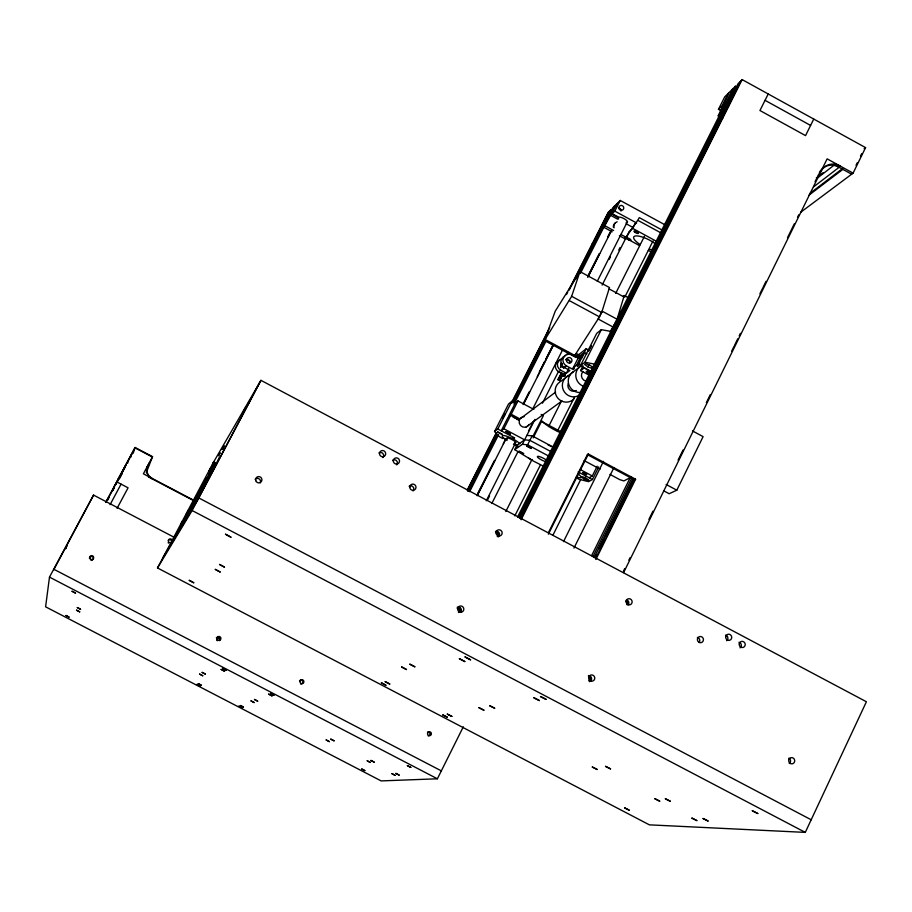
<?xml version="1.0" encoding="UTF-8"?>
<svg xmlns="http://www.w3.org/2000/svg" width="912" height="912" viewBox="0 0 912 912"><rect width="100%" height="100%" fill="white"/><g stroke="black" fill="none" stroke-linecap="round" stroke-linejoin="round"><path stroke-width="1.37" d="M174.306 537.373L93.56 495.091L49.487 577.114L45.6 606.822L381.148 780.911L437.384 778.791L463.307 726.807M93.56 495.091L53.626 569.989L53.74 569.213L441.34 770.879M627.912 297.529L624.23 295.534L616.672 320.614L610.128 331.843M117.044 481.547L116.337 482.995M118.389 478.903L123.348 469.76M118.754 478.8L118.982 478.082L117.728 480.259M601.681 312.52L609.49 287.565L579.975 271.594L555.248 311.152L544.43 340.507L574.104 356.467L599.48 316.886L601.681 312.52L571.653 296.309L579.975 271.594M124.955 467.651L125.799 465.006M127.623 463.205L128.923 459.181M574.104 356.467L576.464 353.548L580.169 355.543M130.576 457.664L131.864 453.697M133.209 453.253L135.113 447.484L152.543 456.65L146.285 472.735M513.205 417.217L517.777 419.338L516.728 419.383M146.205 470.809L149.283 462.851M151.951 478.754L152.099 478.39A9.69 9.553 15 0 1 147.961 465.223L147.824 465.599A9.679 9.542 15 0 0 150.833 478.093M213.659 461.974L157.502 567.959L649.378 824.847L805.285 832.394L866.4 701.75L260.957 380.338L212.815 463.421M112.974 489.972L114 487.738L105.895 502.284M663.879 490.907L669.169 493.734L676.807 490.189L703.106 436.631L692.447 430.909M856.026 165.289L857.269 162.735M860.495 156.146L861.703 153.672M800.645 212.302L853.096 173.132L865.579 147.619L742.151 79.606L738.093 83.619L519.726 518.358M623.42 571.22L624.674 568.666M628.835 560.207L630.089 557.654M648.899 519.418L652.946 511.199M678.072 460.127L683.042 450.026M706.344 402.659L710.357 394.508M731.675 351.166L734.183 346.07M734.616 345.192L737.751 338.808M739.199 335.867L740.453 333.325M759.89 293.812L762.398 288.705M762.888 287.725L766.023 281.341M787.489 237.724L794.295 223.873M797.521 217.33L798.775 214.787M815.032 181.739L816.286 179.185M817.585 176.54L818.839 173.998M819.432 172.801L820.72 170.168M623.637 572.554L827.138 158.859L853.096 173.132M591.592 555.67L630.785 476.497M592.96 556.582L632.107 477.466M594.202 557.528L633.316 478.492M594.704 557.506L595.958 554.952M599.116 548.568L604.166 538.365M605.431 535.811L633.213 479.666M595.513 558.6L634.9 478.982M595.912 559.455L635.573 479.267L588.4 454.062L587.396 454.666L634.478 479.826L635.573 479.267M813.743 119.062L805.547 135.614L759.958 110.523L768.223 93.97M573.956 548.089L613.879 467.719M211.117 470.045L208.506 474.958L209.669 472.804M212.678 468.54L215.392 463.421L212.69 468.529M222.95 448.02L222.061 449.662L224.033 445.957M552.889 535.276L580.853 479.233M584.353 479.21L581.651 477.272L582.54 476.759L586.154 478.196L588.867 480.134L587.955 480.635L584.353 479.21L585.447 476.999M589.255 477.683L592.31 475.973L597.166 466.237M578.311 474.126A10.089 2.086 26.5 0 1 576.749 477.044L575.848 477.546L579.143 479.313L588.571 481.661L592.447 479.53L598.717 466.944M563.525 541.603L603.493 461.335M211.96 466.089L214.388 461.506M185.125 520.478L213.043 467.434L199.01 491.842M548.693 532.141L587.579 454.279M548.374 534.215L588.4 454.062M114.148 488.194L114.467 487.532L114.068 488.182M121.319 475.015L121.649 474.343M176.164 534.888L173.645 539.653L200.298 489.128L199.226 491.18M589.049 375.117L580.648 370.603L583.042 365.86M591.443 371.629L580.42 365.701L584.957 362.224L601.339 329.665L611.473 331.523M587.83 366.863L584.615 364.447L585.686 363.626L589.996 365.233L593.21 367.661L592.116 368.471L587.83 366.863L588.878 364.789M718.451 109.326L724.709 96.889L728.483 93.138L722.201 105.644L718.451 109.326L720.879 110.66M514.801 515.896L540.394 464.983M557.677 430.612L574.309 397.518M624.868 296.97L653.026 240.973M592.116 368.471L593.165 366.396M517.549 517.104L732.712 88.954M518.757 517.56L735.471 86.218L737.158 87.142M562.693 434.511L565.885 428.15M569.088 421.789L572.28 415.427M575.472 409.066L578.664 402.705M581.867 396.344L585.059 389.971M590.178 379.802L591.455 377.249M596.562 367.069L597.839 364.526M602.957 354.346L604.234 351.804M609.341 341.624L610.618 339.082M657.278 246.194L659.832 241.099M661.109 238.556L666.216 228.376M669.419 222.015L672.611 215.654M675.803 209.293L679.007 202.931M682.199 196.57L685.391 190.209M688.594 183.848L691.786 177.487M696.893 167.306L698.17 164.764M703.289 154.584L704.566 152.03M520.866 518.974L740.897 80.837M521.128 519.749L742.151 79.606M186.356 514.208L188.773 509.66L187.735 511.655M543.7 466.306L533.372 461.05L514.721 449.65L516.956 445.25L524.628 439.835L529.872 440.336L550.711 451.451M618.746 250.127L620.035 247.585M491.819 503.481L518.107 451.429M542.48 403.184L558.509 371.446M560.435 367.627L562.362 363.82M566.854 354.939L568.13 352.397M602.125 285.103L628.414 233.05M528.493 431.08L533.463 421.253M514.721 449.65L522.371 444.304L534.956 419.383M619.408 235.741L625.415 239.001C629.451 231.443 635.003 225.013 639.312 217.637L662.614 230.314M628.63 232.081L632.643 228.353L635.105 223.486M578.812 358.439L571.984 354.768A6.384 6.167 51.7 0 0 563.593 357.299A6.384 6.167 51.7 0 0 566.398 365.849L573.226 369.52L574.435 368.596L573.192 367.924L576.532 365.347L577.786 366.02L579.017 365.074L577.752 364.401L578.675 363.683L581.776 365.347L560.914 381.307L557.927 379.711L561.564 372.506M557.927 379.711L561.826 373.042M558.794 379.05L560.002 379.7L561.154 378.811L559.934 378.161L562.373 373.339M560.002 379.7L562.43 374.889M522.371 444.304L527.603 444.817L532.129 435.856L552.957 446.971M559.934 378.161L563.114 375.71L564.346 373.282M532.847 436.529L543.381 415.644L541.158 414.447M533.189 437.897L541.796 420.854L543.164 422.313A20.269 4.469 26.6 0 0 559.147 432.163M563.114 375.71L564.346 376.36L565.565 373.931M561.61 358.781A6.316 6.11 51.7 0 0 560.8 370.249L566.341 373.213L568.792 368.345M573.192 367.924L578.789 356.82L580.032 357.493M576.532 365.347L582.164 354.175L583.406 354.848L581.537 358.564M577.752 364.401L583.395 353.206L584.649 353.879M578.675 363.683L586.211 348.749L588.707 350.094M577.786 366.02L579.656 362.292M505.807 511.529L531.992 459.523M548.602 426.542L561.382 401.177M615.691 293.368L644.442 236.288M580.42 365.701L596.687 333.393L601.339 329.665M467.354 490.599L496.367 433.451M511.769 403.104L548.534 330.68M569.145 290.073L608.965 211.618M467.913 491.374L496.892 434.294M512.989 402.58L545.821 337.873M575.438 279.517L610.858 209.749L612.248 210.512M469.053 490.941L497.382 435.104M514.117 402.112L545.034 341.213M579.804 272.688L612.636 207.982L617.23 203.422M469.623 491.705L498.613 434.579M514.072 404.119L546.277 340.643M580.408 273.372L614.551 206.089M612.203 231.83L603.801 227.27L617.515 203.148L620.228 200.458L665.897 225.31M510.652 415.382L508.018 417.411L501.269 430.726L503.869 428.754L510.652 415.382L519.475 420.09L519.224 420.797A5.369 5.21 53.2 0 0 529.085 424.525M517.982 400.915L515.314 403.036L508.577 416.305L511.21 414.265L517.982 400.915L533.816 409.385M544.43 340.507L571.653 296.309M626.168 222.528A5.21 1.573 26.7 0 0 625.689 219.689A5.21 1.573 26.7 0 0 618.746 217.124L612.123 213.773L614.813 211.128L620.228 200.458M477.66 493.631L494.384 460.617M523.34 403.492L529.12 392.057M539.414 371.754L544.567 361.597M545.843 359.054L552.923 345.089M587.659 276.53L599.241 253.684M607.597 237.177L610.174 232.093M477.535 494.635L494.885 460.378M503.242 443.882L505.818 438.809M523.169 404.552L529.598 391.864M537.316 376.645L553.379 344.918M588.092 276.416L599.663 253.57M608.019 237.086L610.584 232.001M477.181 495.718L506.114 438.581M523.488 404.312L553.709 344.645M587.795 277.362L611.599 230.394M486.29 500.768L515.793 442.411M533.121 408.166L562.624 349.809M597.269 281.306L627.41 221.684M487.635 499.765L489.562 495.946M609.136 259.464L610.424 256.922M122.881 470.797L124.351 467.902M503.595 438.022L502.82 438.592L499.502 436.825L494.555 431.513L508.52 404.005L511.849 401.337L515.428 403.252M494.555 431.513L497.792 429.028L511.849 401.337M467.389 489.71L496.333 432.698M511.769 402.283L549.719 327.533M566.432 294.587L567.72 292.057M569.008 289.526L608.144 212.439L610.858 209.749M65.789 548.431L66.211 547.61M173.725 539.471L174.739 537.533M114.627 486.016C116.918 481.49 111.868 490.987 114.388 486.472M113.384 489.459L112.951 490.28L113.624 489.003M121.022 474.536C123.143 470.216 117.773 480.442 120.726 475.095M119.255 478.538L119.746 477.603M120.407 476.759L120.897 475.836M181.42 523.169C178.296 529.154 184.862 516.637 181.739 522.633M198.862 491.807L197.79 493.859L198.896 491.807M175.07 536.997L175.389 536.381M205.633 479.621C208.916 473.362 201.894 486.598 205.291 480.259M203 486.803C199.489 493.517 206.99 479.37 203.353 486.13M215.825 464.983C212.12 472.097 219.974 457.106 216.292 464.185M197.801 499.559L259.658 382.584M157.502 567.959L192.124 510.515L260.957 380.338M107.605 500.323L109.166 497.405M209.92 469.441C206.728 475.391 213.385 462.943 210.182 468.905M187.416 512.259L186.356 514.22M213.055 464.06L211.972 466.078M213.305 463.524L214.388 461.518M219.176 454.484C216.577 459.329 221.992 449.206 219.37 454.062M209.942 472.199L211.105 470.045M223.144 447.61L224.021 445.957M214.252 464.983C210.661 471.652 218.128 457.699 214.525 464.39M186.356 517.982L182.833 524.537M244.792 409.34C248.782 401.93 240.574 417.251 244.564 409.841M218.367 459.773C214.502 466.933 222.528 451.953 218.652 459.146M248.965 402.283C244.906 409.819 253.274 394.189 249.181 401.793M117.078 508.349L128.068 487.806L116.69 481.832L115.87 484.534L121.752 473.567M152.543 456.65L143.378 473.807L193.697 500.243M185.957 518.939L185.125 520.49M105.678 502.387L135.113 447.484M116.588 482.186L134.976 447.872L151.21 456.41M124.682 467.753L125.525 465.85M121.912 473.271L124.579 468.095M110.067 504.678L121.068 484.135M175.685 535.766L176.164 534.877M120.224 476.714L120.726 475.779M119.426 478.583L119.928 477.66M66.701 546.71L67.1 545.98M66.154 547.964L65.744 548.693M121.171 474.97L121.535 474.308M121.467 474.445L121.809 473.841M162.838 557.882L198.782 497.941L811.19 819.774M518.244 420.318L520.456 418.369A5.369 5.21 53.2 0 1 524.081 416.704M735.471 86.218L728.893 92.75L718.075 116.052L720.07 114.114M597.497 233.404L598.318 232.606M728.129 106.271L729.349 105.085M592.162 243.914L592.971 243.128M721.723 119.039L722.931 117.865M623.078 296.491L624.23 295.534M556.012 363.409L558.03 361.779M561.53 358.963L563.593 357.299M575.153 357.458L586.211 348.749M564.346 376.36L565.508 375.459L558.771 371.845L560.8 370.249M566.341 373.213L569.897 370.466L564.323 367.479L566.398 365.849M577.718 357.664L584.33 352.477L586.826 353.822M819.466 172.721L820.846 171.65A14.729 13.862 52.5 0 1 840.123 165.995L838.709 167.078A14.706 13.851 52.5 0 0 821.495 169.609M816.331 177.908L818.577 176.164M820.811 174.431L823.057 172.687M816.65 178.661L834.56 164.798M813.538 186.914L839.439 167.067M864.12 148.736L865.579 147.619M809.731 193.561L842.54 168.56M808.944 195.157L842.859 169.358M580.648 370.603L584.182 367.924L591.409 371.811M520.684 418.403L555.556 392.16M526.235 426.953L561.963 400.961M511.963 438.433L513.194 437.543L514.3 438.136M507.072 440.485A10.112 2.098 26.8 0 1 502.33 435.651A10.112 2.098 26.8 0 1 510.731 437.828L513.103 439.003L514.664 437.874L497.792 429.028M630.967 477.25L623.888 480.932L619.795 479.655L609.957 474.4M526.885 435.377L532.129 435.856M584.957 362.224L595.034 364.23M216.383 637.534L220.282 639.164M49.487 577.114L437.384 778.791M148.485 476.93L192.614 500.107M192.124 510.515L805.285 832.394M503.869 428.754L524.628 439.835M580.157 469.486L592.31 475.973M527.603 444.817L548.454 455.943M578.162 471.914L592.447 479.53M513.479 444.281L517.891 446.629M666.102 484.454L676.807 490.189M541.66 421.458L561.245 431.935M555.431 429.7L557.608 430.863M511.21 414.265L520.034 418.984M584.125 460.594L600.107 469.144M574.549 355.076L577.011 356.398M545.444 339.64L575.164 355.623M566.341 359.282L570.764 361.654M617.093 319.234L602.114 311.152L598.158 319.006L613.149 327.089M569.441 300.675L599.48 316.886M609.079 288.887L623.831 296.867M638.172 220.499L661.394 233.13M614.813 211.128L636.61 222.984M611.849 214.046L618.119 217.717A5.21 1.573 26.7 0 0 618.769 218.88M610.584 215.3L617.789 219.211M626.202 223.793L632.221 227.054M632.643 228.353L657.107 241.657M605.192 225.914L613.616 230.497M620.833 234.418L626.852 237.679M624.686 237.553L639.631 245.67M648.352 250.401L652.091 252.43M765.043 100.331L810.597 125.423M834.001 164.491L851.66 174.203M168.344 540.349A1.972 1.961 11.1 0 1 171.137 540.246A1.972 1.961 11.1 0 1 171.251 543.005M168.458 543.107A1.972 1.961 11.1 0 1 168.127 542.72M172.06 541.728A1.984 1.961 11.3 0 1 168.731 542.002A1.984 1.961 11.3 0 1 169.883 538.901A1.984 1.961 11.3 0 1 172.231 541.249M89.433 558.497A1.995 1.972 -3.9 0 1 91.873 556.491A1.995 1.972 -3.9 0 1 93.184 559.33M92.488 560.082A1.995 1.972 -3.9 0 1 90.983 560.333M427.477 732.074A1.961 1.927 83.6 0 1 429.974 733.59A1.961 1.927 83.6 0 1 428.173 735.893M216.52 638.058A1.972 1.972 0 0 1 219.598 637.522A1.972 1.972 0 0 1 219.325 640.634M217.352 640.714A1.972 1.972 0 0 1 216.6 640.03M299.524 680.728A1.972 1.949 86.4 0 1 302.83 681.458A1.972 1.949 86.4 0 1 300.55 683.966M627.581 239.297A2.451 0.73 26.6 0 1 627.41 237.872A2.451 0.73 26.6 0 1 630.865 239.924A2.451 0.73 26.6 0 1 628.117 239.617M652.707 250.105A14.159 4.229 26.4 0 1 649.618 249.193M639.95 244.427A14.159 4.229 26.4 0 1 636.302 235.9A14.159 4.229 26.4 0 1 655.568 244.04M517.902 445.159A10.112 2.098 26.8 0 1 513.969 443.927M513.103 439.003A10.112 2.098 26.8 0 1 519.84 443.802M546.22 461.768A5.711 1.186 26.6 0 1 538.639 458.155A5.711 1.186 26.6 0 1 539.368 456.57A5.711 1.186 26.6 0 1 546.812 460.457M547.998 444.862A19.038 4.013 26.6 0 1 551.35 446.561M531.844 460.15A10.625 2.177 26.7 0 1 528.219 457.573M459.728 610.014A5.073 0.718 26.8 0 1 457.414 608.429M457.243 607.928A5.073 0.718 26.8 0 1 459.158 608.361M590.303 374.102A2.975 0.73 26.5 0 1 586.747 372.233A2.975 0.73 26.5 0 1 587.157 371.344A2.975 0.73 26.5 0 1 590.782 373.054M495.535 532.448A2.337 2.28 60.7 0 1 497.713 535.857M457.425 608.099A2.348 2.303 67.8 0 1 458.816 612.419M626.259 601.464A2.326 2.257 68.4 0 1 626.795 604.246M588.628 676.818A2.348 2.28 74 0 1 588.867 680.865M495.797 532.084A2.337 2.28 60.7 0 1 498.693 533.611A2.337 2.28 60.7 0 1 497.234 536.518M457.619 607.871A2.348 2.314 67.7 0 1 460.617 609.706A2.348 2.314 67.7 0 1 458.474 612.454M626.293 600.563A2.337 2.257 68.4 0 1 627.091 604.781M588.479 676.351A2.348 2.28 74 0 1 589.346 680.922M507.391 439.196A5.05 1.049 26.8 0 1 508.406 438.125A5.05 1.049 26.8 0 1 514.516 441.18A5.05 1.049 26.8 0 1 514.55 442.776M618.815 208.438A2.485 2.371 47.5 0 1 620.627 210.136M619.1 208.164A2.485 2.371 47.5 0 1 620.992 211.105M614.129 227.829A4.959 4.742 48 0 1 617.173 221.821M613.32 227.111A4.948 4.731 48 0 1 615.475 222.87M558.771 371.845A6.293 6.088 51.7 0 1 559.58 360.422M564.323 367.479A6.361 6.145 51.7 0 1 565.132 355.942M560.663 363.728A2.793 2.702 51.7 0 1 562.077 363.694M563.981 367.696A2.793 2.702 51.7 0 1 563.582 368.277M565.577 359.579A2.827 2.736 51.7 0 1 569.578 363.284M565.087 367.126A2.804 2.713 51.7 0 1 561.507 362.851M583.851 386.403A11.491 11.092 53.1 0 1 580.841 365.951M585.926 381.148A5.746 5.552 53.1 0 1 582.836 371.72M580.009 392.525A11.332 10.955 53.1 0 1 573.226 371.788M579.371 395.215A11.206 10.841 53.1 0 1 563.445 390.313A11.206 10.841 53.1 0 1 569.852 375.163M576.35 390.496A5.609 5.415 53.1 0 1 568.415 383.143M574.093 398.715A11.058 10.705 53.1 0 1 557.791 398.111A11.058 10.705 53.1 0 1 560.014 381.9M409.089 486.233A3.124 3.067 51.9 0 1 413.068 490.987M697.372 637.397A3.101 2.987 70.9 0 1 699.059 642.504M378.936 452.854A3.124 3.067 46.5 0 1 382.915 457.596M392.719 460.161A3.124 3.067 48.3 0 1 396.686 464.903M725.519 635.117A3.101 2.975 70.7 0 1 726.613 640.737M738.948 642.242A3.101 2.975 71.1 0 1 740.042 647.862M255.132 479.29A3.158 3.124 32.2 0 1 260.251 482.893M788.891 758.146A3.124 2.987 76.7 0 1 789.268 763.526M626.441 599.8A3.112 3.01 68.4 0 1 628.106 604.918M495.558 531.343A3.112 3.044 60.7 0 1 498.191 536.929M457.379 607.13A3.135 3.078 67.7 0 1 460.64 612.237M588.434 675.575A3.135 3.044 74 0 1 589.597 681.674M326.177 739.963L329.369 741.616L326.177 739.963M330.805 739.13L334.043 740.818L330.805 739.13M361.79 769.01L364.823 770.583L361.79 769.01M381.387 682.849L385.867 685.197L381.387 682.849M385.206 681.674L389.732 684.034L385.206 681.674M367.16 760.802L370.352 762.455L367.285 760.825M591.17 346.127L588.286 351.268L591.17 346.127M370.933 760.437L374.159 762.113L370.933 760.437M401.599 666.957L406.467 669.511L401.599 666.957M505.214 413.717L502.797 418.049L505.214 413.717M409.864 664.187L414.835 666.797L409.864 664.187M497.701 431.992L502.147 434.363L497.701 431.992M505.921 431.536L510.401 433.93L505.921 431.536M391.875 773.627L395.056 775.291L391.875 773.627M519.202 451.292L523.625 453.652L519.202 451.292M526.794 446.059L531.286 448.453L526.794 446.059M395.911 773.41L399.137 775.075L395.911 773.41M407.368 765.613L410.799 767.391L407.368 765.613M459.386 658.703L464.824 661.553L459.386 658.703M465.063 656.948L470.558 659.832L465.063 656.948M187.838 515.36L186.664 517.606L187.838 515.348M187.861 512.624L188.875 510.754L187.861 512.624M190.289 508.064L189.206 510.127L190.277 508.052M442.844 714.951L447.336 717.22L442.844 714.951M447.313 714.119L451.85 716.41L447.313 714.119M582.985 472.667C586.69 476.942 589.209 473.624 582.985 472.667M478.982 707.712L483.873 710.186L478.982 707.712M489.653 705.694L494.657 708.214L489.653 705.694M533.908 697.794L539.38 700.553L533.908 697.794M540.52 696.551L546.06 699.344L540.52 696.551M592.31 767.015L597.189 769.477L592.31 767.015M605.568 766.376L610.561 768.896L605.568 766.376M624.743 807.918L629.246 810.198L624.743 807.918M654.816 798.684L659.695 801.158L654.816 798.684M665.361 798.752L670.331 801.272L665.361 798.752M691.934 818.11L696.825 820.583L691.934 818.11M703.084 818.509L708.054 821.017L703.084 818.509M752.32 810.768L757.792 813.527L752.32 810.768M225.526 534.238L230.918 537.179L225.526 534.238M219.575 564.471L224.477 567.139L219.575 564.471M215.323 569.396L220.123 571.995L215.323 569.396M72.082 591.272L75.514 593.096L72.082 591.272M189.274 580.351L193.732 582.757L189.274 580.351M77.315 607.552L80.552 609.273L77.315 607.552M76.528 610.174L79.709 611.872L76.528 610.174M65.995 615.497L69.027 617.105L65.995 615.497M222.779 668.393L226.165 670.195L222.779 668.393M221.149 669.408L224.512 671.198L221.149 669.408M202.156 672.395L205.337 674.082L202.156 672.395M199.625 674.093L202.76 675.769L199.625 674.093M198.337 683.658L201.324 685.243L198.337 683.658M197.083 684.445L200.047 686.018L197.083 684.445M270.682 693.302L274.045 695.092L270.682 693.302M268.675 694.112L272.015 695.89L268.675 694.112M254.516 699.47L257.674 701.157L254.516 699.47M251.017 700.895L254.129 702.548L251.017 700.895M240.483 705.535L243.447 707.108L240.483 705.535M238.921 706.162L241.874 707.723L238.921 706.162M90.733 559.352A1.995 1.972 -3.7 0 0 93.662 557.528A1.995 1.972 -3.7 0 0 90.607 555.932A1.995 1.972 -3.7 0 0 90.733 559.352M427.728 732.838A1.972 1.938 83.5 0 0 429.552 735.699A1.972 1.938 83.5 0 0 431.08 732.667A1.972 1.938 83.5 0 0 427.728 732.838M300.173 680.762A1.972 1.961 86.1 0 0 302.009 683.635A1.972 1.961 86.1 0 0 303.571 680.603A1.972 1.961 86.1 0 0 300.173 680.762M217.603 639.893A1.972 1.972 0 0 0 220.864 638.867A1.972 1.972 0 0 0 218.344 636.553A1.972 1.972 0 0 0 217.603 639.893M634.615 232.093A2.474 0.741 26.5 0 0 638.366 233.392A2.474 0.741 26.5 0 0 635.63 231.169A2.474 0.741 26.5 0 0 634.615 232.093M618.917 207.902A2.497 2.383 47.5 0 0 622.691 209.954A2.497 2.383 47.5 0 0 622.417 205.724A2.497 2.383 47.5 0 0 618.917 207.902M566.42 360.377A2.839 2.736 51.7 0 0 570.718 362.691A2.839 2.736 51.7 0 0 570.433 357.846A2.839 2.736 51.7 0 0 566.42 360.377M697.463 638.913A3.124 3.01 70.8 0 0 701.408 642.561A3.124 3.01 70.8 0 0 702.411 637.294A3.124 3.01 70.8 0 0 697.463 638.913M409.784 487.316A3.146 3.078 51.9 0 0 414.584 489.858A3.146 3.078 51.9 0 0 414.299 484.454A3.146 3.078 51.9 0 0 409.784 487.316M739.279 643.792A3.112 2.987 71 0 0 743.2 647.417A3.112 2.987 71 0 0 744.203 642.173A3.112 2.987 71 0 0 739.279 643.792M725.77 636.622A3.112 2.998 70.7 0 0 729.691 640.258A3.112 2.998 70.7 0 0 730.694 635.003A3.112 2.998 70.7 0 0 725.77 636.622M393.323 461.084A3.146 3.078 48.3 0 0 398.111 463.627A3.146 3.078 48.3 0 0 397.837 458.234A3.146 3.078 48.3 0 0 393.323 461.084M379.472 453.743A3.146 3.089 46.6 0 0 384.271 456.285A3.146 3.089 46.6 0 0 383.998 450.893A3.146 3.089 46.6 0 0 379.472 453.743M255.736 480.624A3.169 3.135 32.4 0 0 261.094 481.855A3.169 3.135 32.4 0 0 259.43 476.645A3.169 3.135 32.4 0 0 255.736 480.624M789.005 759.308A3.135 2.998 76.6 0 0 791.924 763.857A3.135 2.998 76.6 0 0 794.204 759.035A3.135 2.998 76.6 0 0 789.005 759.308M626.122 601.111A3.124 3.032 68.3 0 0 630.067 604.759A3.124 3.032 68.3 0 0 631.115 599.503A3.124 3.032 68.3 0 0 626.122 601.111M588.958 676.624A3.146 3.055 73.9 0 0 591.888 681.207A3.146 3.055 73.9 0 0 594.259 676.373A3.146 3.055 73.9 0 0 588.958 676.624M457.687 608.418A3.158 3.101 67.6 0 0 461.689 612.112A3.158 3.101 67.6 0 0 462.794 606.788A3.158 3.101 67.6 0 0 457.687 608.418M496.071 532.198A3.135 3.067 60.6 0 0 500.05 535.868A3.135 3.067 60.6 0 0 501.144 530.613A3.135 3.067 60.6 0 0 496.071 532.198"/></g></svg>
